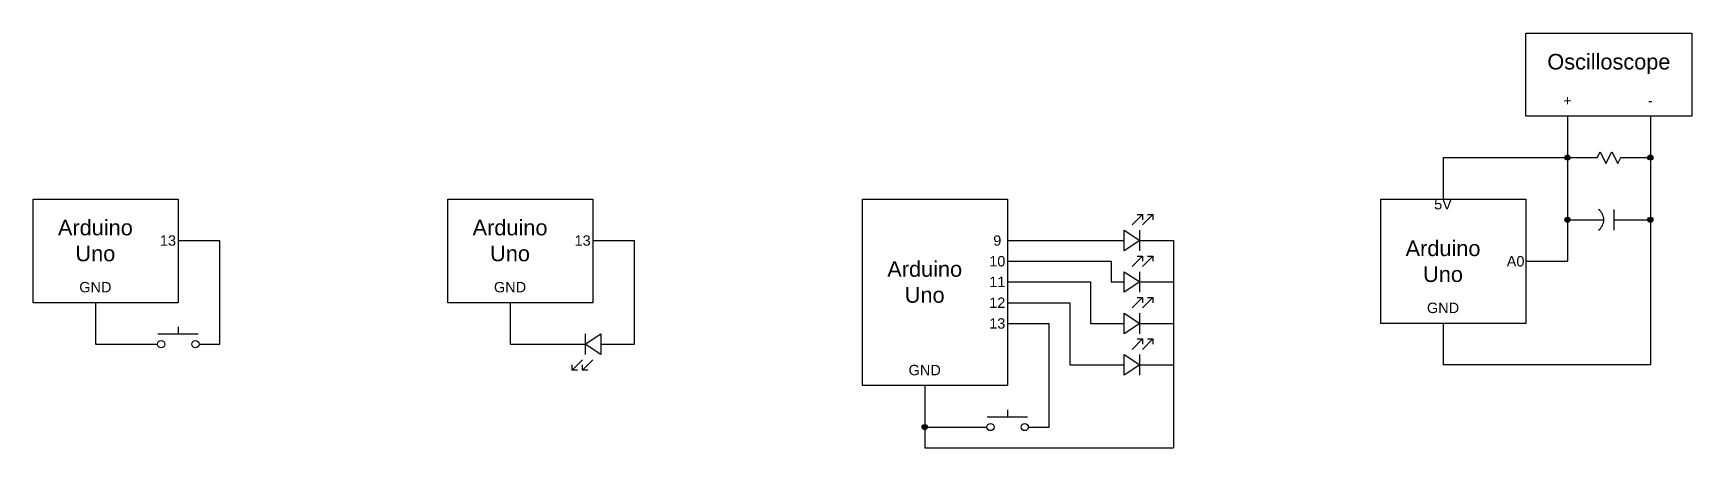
# Model space of a CAD drawing. Header units: millimetres. Extents: x 100 to 900, y 30 to 230.
import ezdxf
from ezdxf.enums import TextEntityAlignment as Align

# ---------------------------------------------------------------- set-up
doc = ezdxf.new("R2010")
doc.units = ezdxf.units.MM
doc.layers.add('SYMS', color=7, linetype='Continuous')
doc.styles.get("Standard").update_dxf_attribs({"font": 'arial.ttf'})
doc.styles.add('WD', font='romans.shx')

# ---------------------------------------------------------------- blocks, each defined once
blk = doc.blocks.new('HPB11')
for p, q in [((0, 0.156), (0, 0.094)), ((-0.185, 0.094), (0.18, 0.094))]:
    blk.add_line(p, q)
for centre in [(-0.155, 0), (0.155, 0)]:
    blk.add_circle(centre, 0.0322)
at = {"style": 'WD', "width": 0.7}
for tag, p in [('INST', (0, 0.826)), ('LOC', (0, 0.656)), ('DESC1', (0, 0.5)), ('DESC2', (0, 0.344)), ('XREF', (0, -0.219))]:
    blk.add_attdef(tag, text='', height=0.125, dxfattribs=at).set_placement(p, align=Align.CENTER)
at = {"style": 'WD'}
blk.add_attdef('TAG1', text='', height=0.125, dxfattribs=at).set_placement((0, 0.188), align=Align.CENTER)
for tag, p in [('X2LINK', (0, 0.219)), ('X8LINK', (0, 0))]:
    blk.add_attdef(tag, p, '', height=0.01, dxfattribs=at)
for tag, p, height, flags in [('FAMILY', (0.205, 0.152), 0.01, 9), ('X4TERM01', (-0.188, 0), 0.0125, 1), ('X1TERM02', (0.188, 0), 0.0125, 1), ('CONTACT', (0.205, 0.136), 0.01, 1)]:
    blk.add_attdef(tag, p, '', height=height, dxfattribs=dict(at, flags=flags))
at = {"linetype": 'Continuous', "style": 'WD', "flags": 9}
for tag, p in [('ASSYCODE', (0.23, 0.071)), ('MFG', (0.228, 0.089)), ('CAT', (0.23, 0.108))]:
    blk.add_attdef(tag, text='', height=0.01, dxfattribs=at).set_placement(p, align=Align.CENTER)
at = {"linetype": 'Continuous', "style": 'WD', "flags": 8}
blk.add_attdef('TERM01', text='', height=0.125, dxfattribs=at).set_placement((-0.25, -0.031), align=Align.TOP_RIGHT)
blk.add_attdef('TERM02', text='', height=0.125, dxfattribs=at).set_placement((0.25, -0.031), align=Align.TOP_LEFT)
blk = doc.blocks.new('HDI1R')
for p, q in [((-0.047, 0), (0.047, 0.062)), ((-0.047, 0.062), (-0.047, -0.062)), ((0.047, -0.062), (-0.047, 0)), ((0.047, 0.062), (0.047, -0.062))]:
    blk.add_line(p, q)
at = {"style": 'WD'}
for tag, width, p in [('INST', 0.7, (0, 0.888)), ('LOC', 0.7, (0, 0.719)), ('DESC1', 0.7, (0, 0.562)), ('DESC2', 0.7, (0, 0.406)), ('RATING1', 0.9, (0.006, 0.094))]:
    blk.add_attdef(tag, text='', height=0.125, dxfattribs=dict(at, width=width)).set_placement(p, align=Align.CENTER)
blk.add_attdef('TAG1', text='', height=0.125, dxfattribs=at).set_placement((0, 0.25), align=Align.CENTER)
for tag, p, height, flags in [('FAMILY', (0.205, 0.152), 0.01, 9), ('WDBLKNAM', (0.205, 0.133), 0.01, 9), ('X4TERM01', (-0.047, 0), 0.0125, 1), ('X1TERM02', (0.047, 0), 0.0125, 1)]:
    blk.add_attdef(tag, p, '', height=height, dxfattribs=dict(at, flags=flags))
at = {"linetype": 'Continuous', "style": 'WD', "flags": 9}
for tag, p in [('CAT', (0.23, 0.108)), ('ASSYCODE', (0.219, 0.062)), ('MFG', (0.228, 0.089))]:
    blk.add_attdef(tag, text='', height=0.01, dxfattribs=at).set_placement(p, align=Align.CENTER)
at = {"linetype": 'Continuous', "style": 'WD', "flags": 8}
blk.add_attdef('TERM01', text='', height=0.125, dxfattribs=at).set_placement((-0.125, -0.031), align=Align.TOP_RIGHT)
blk.add_attdef('TERM02', text='', height=0.125, dxfattribs=at).set_placement((0.109, -0.031), align=Align.TOP_LEFT)
at = {"style": 'WD', "width": 0.9}
blk.add_attdef('RATING2', text='', height=0.125, dxfattribs=at).set_placement((0.006, -0.188), align=Align.TOP_CENTER)
blk = doc.blocks.new('HRE1')
for p, q in [((-0.125, 0), (-0.094, 0.062)), ((-0.094, 0.062), (-0.031, -0.062)), ((-0.031, -0.062), (0.031, 0.062)), ((0.031, 0.062), (0.094, -0.062)), ((0.094, -0.062), (0.125, 0))]:
    blk.add_line(p, q)
at = {"style": 'WD'}
for tag, width, p in [('INST', 0.7, (0, 0.888)), ('LOC', 0.7, (0, 0.719)), ('DESC1', 0.7, (0, 0.562)), ('DESC2', 0.7, (0, 0.406)), ('RATING1', 0.9, (0.006, 0.094))]:
    blk.add_attdef(tag, text='', height=0.125, dxfattribs=dict(at, width=width)).set_placement(p, align=Align.CENTER)
blk.add_attdef('TAG1', text='', height=0.125, dxfattribs=at).set_placement((0, 0.25), align=Align.CENTER)
for tag, p, height, flags in [('X4TERM01', (-0.125, 0), 0.0125, 1), ('X1TERM02', (0.125, 0), 0.0125, 1), ('FAMILY', (0.205, 0.152), 0.01, 9)]:
    blk.add_attdef(tag, p, '', height=height, dxfattribs=dict(at, flags=flags))
at = {"linetype": 'Continuous', "style": 'WD', "flags": 9}
for tag, p in [('ASSYCODE', (0.219, 0.062)), ('MFG', (0.228, 0.089)), ('CAT', (0.23, 0.108))]:
    blk.add_attdef(tag, text='', height=0.01, dxfattribs=at).set_placement(p, align=Align.CENTER)
at = {"linetype": 'Continuous', "style": 'WD', "flags": 8}
blk.add_attdef('TERM01', text='', height=0.125, dxfattribs=at).set_placement((-0.219, -0.031), align=Align.TOP_RIGHT)
blk.add_attdef('TERM02', text='', height=0.125, dxfattribs=at).set_placement((0.219, -0.031), align=Align.TOP_LEFT)
at = {"style": 'WD', "width": 0.9}
blk.add_attdef('RATING2', text='', height=0.125, dxfattribs=at).set_placement((0.006, -0.188), align=Align.TOP_CENTER)
blk = doc.blocks.new('HCA1')
blk.add_line((-0.031, 0.062), (-0.031, -0.062))
blk.add_arc((0.109, 0), 0.0781, 126.8699, 233.1301)
at = {"style": 'WD'}
for tag, width, p in [('INST', 0.7, (0, 0.888)), ('LOC', 0.7, (0, 0.719)), ('DESC1', 0.7, (0, 0.562)), ('DESC2', 0.7, (0, 0.406)), ('RATING1', 0.9, (0.006, 0.094))]:
    blk.add_attdef(tag, text='', height=0.125, dxfattribs=dict(at, width=width)).set_placement(p, align=Align.CENTER)
blk.add_attdef('TAG1', text='', height=0.125, dxfattribs=at).set_placement((0, 0.25), align=Align.CENTER)
for tag, p, height, flags in [('FAMILY', (0.205, 0.152), 0.01, 9), ('X4TERM01', (-0.031, 0), 0.0125, 1), ('X1TERM02', (0.031, 0), 0.0125, 1)]:
    blk.add_attdef(tag, p, '', height=height, dxfattribs=dict(at, flags=flags))
at = {"linetype": 'Continuous', "style": 'WD', "flags": 9}
for tag, p in [('CAT', (0.23, 0.108)), ('ASSYCODE', (0.219, 0.062)), ('MFG', (0.228, 0.089))]:
    blk.add_attdef(tag, text='', height=0.01, dxfattribs=at).set_placement(p, align=Align.CENTER)
at = {"linetype": 'Continuous', "style": 'WD', "flags": 8}
blk.add_attdef('TERM01', text='', height=0.125, dxfattribs=at).set_placement((-0.094, -0.047), align=Align.TOP_RIGHT)
blk.add_attdef('TERM02', text='', height=0.125, dxfattribs=at).set_placement((0.094, -0.047), align=Align.TOP_LEFT)
at = {"style": 'WD', "width": 0.9}
blk.add_attdef('RATING2', text='', height=0.125, dxfattribs=at).set_placement((0.006, -0.203), align=Align.TOP_CENTER)
blk = doc.blocks.new('WDDOT')
for radius in [0.03, 0.0187, 0.00929]:
    blk.add_circle((0, 0), radius)

msp = doc.modelspace()

# ---------------------------------------------------------------- linework, layer by layer
for p, q in [((840, 190), (840, 170)), ((880, 190), (880, 170)), ((780, 170), (780, 150)), ((780, 170), (840, 170)), ((840, 170), (840, 120)), ((840, 170), (854.31, 170)), ((865.69, 170), (880, 170)), ((880, 170), (880, 70)), ((635, 142.5), (630, 137.5)), ((632.5, 142.5), (635, 142.5)), ((640, 142.5), (635, 137.5)), ((635, 142.5), (635, 140)), ((637.5, 142.5), (640, 142.5)), ((640, 142.5), (640, 140)), ((840, 140), (857.5, 140)), ((862.5, 140), (880, 140)), ((170, 130), (190, 130)), ((190, 80), (190, 130)), ((370, 130), (390, 130)), ((390, 80), (390, 130)), ((570, 130), (626.25, 130)), ((633.75, 130), (650, 130)), ((650, 130), (650, 30)), ((570, 120), (620, 120)), ((620, 120), (620, 110)), ((635, 122.5), (630, 117.5)), ((632.5, 122.5), (635, 122.5)), ((640, 122.5), (635, 117.5)), ((635, 122.5), (635, 120)), ((637.5, 122.5), (640, 122.5)), ((640, 122.5), (640, 120)), ((820, 120), (840, 120)), ((570, 110), (610, 110)), ((610, 110), (610, 90)), ((620, 110), (626.25, 110)), ((633.75, 110), (650, 110)), ((130, 100), (130, 80)), ((330, 100), (330, 80)), ((570, 100), (600, 100)), ((600, 100), (600, 70)), ((635, 102.5), (630, 97.5)), ((632.5, 102.5), (635, 102.5)), ((640, 102.5), (635, 97.5)), ((635, 102.5), (635, 100)), ((637.5, 102.5), (640, 102.5)), ((640, 102.5), (640, 100)), ((570, 90), (590, 90)), ((590, 40), (590, 90)), ((610, 90), (626.25, 90)), ((633.75, 90), (650, 90)), ((780, 90), (780, 70)), ((130, 80), (160, 80)), ((180, 80), (190, 80)), ((330, 80), (366.25, 80)), ((373.75, 80), (390, 80)), ((635, 82.5), (630, 77.5)), ((632.5, 82.5), (635, 82.5)), ((640, 82.5), (635, 77.5)), ((635, 82.5), (635, 80)), ((637.5, 82.5), (640, 82.5)), ((640, 82.5), (640, 80)), ((360, 67.5), (365, 72.5)), ((365, 67.5), (370, 72.5)), ((360, 67.5), (360, 70)), ((362.5, 67.5), (360, 67.5)), ((365, 67.5), (365, 70)), ((367.5, 67.5), (365, 67.5)), ((600, 70), (626.25, 70)), ((633.75, 70), (650, 70)), ((880, 70), (780, 70)), ((530, 60), (530, 40)), ((530, 40), (560, 40)), ((530, 40), (530, 30)), ((580, 40), (590, 40)), ((530, 30), (650, 30))]:
    msp.add_line(p, q)
for points in [[(820, 230), (900, 230), (900, 190), (820, 190)], [(100, 150), (170, 150), (170, 100), (100, 100)], [(300, 150), (370, 150), (370, 100), (300, 100)], [(500, 150), (570, 150), (570, 60), (500, 60)], [(750, 150), (820, 150), (820, 90), (750, 90)]]:
    msp.add_lwpolyline(points, close=True)

# ---------------------------------------------------------------- block references
at = {"layer": 'SYMS'}
for name, p, xscale, yscale, zscale in [('WDDOT', (840, 170), 41.66666666666509, 41.66666666666509, 41.66666666666509), ('HRE1', (860, 170), 45.52845528455554, 45.52845528455554, 45.52845528455554), ('WDDOT', (880, 170), 41.66666666666509, 41.66666666666509, 41.66666666666509), ('WDDOT', (840, 140), 41.66666666666509, 41.66666666666509, 41.66666666666509), ('WDDOT', (880, 140), 41.66666666666509, 41.66666666666509, 41.66666666666509), ('HPB11', (170, 80), 53.33333333333334, 53.33333333333334, 53.33333333333334), ('HDI1R', (370, 80), 80, 80, 80), ('HPB11', (570, 40), 53.33333333333334, 53.33333333333334, 53.33333333333334), ('WDDOT', (530, 40), 41.66666666666509, 41.66666666666509, 41.66666666666509)]:
    msp.add_blockref(name, p, dxfattribs=dict(at, xscale=xscale, yscale=yscale, zscale=zscale))
at = {"layer": 'SYMS', "xscale": 80, "yscale": 80, "zscale": 80, "rotation": 180}
for name, p in [('HCA1', (860, 140)), ('HDI1R', (630, 130)), ('HDI1R', (630, 110)), ('HDI1R', (630, 90)), ('HDI1R', (630, 70))]:
    msp.add_blockref(name, p, dxfattribs=at)

# ---------------------------------------------------------------- texts
at = {"attachment_point": 1}
for s, width, heights, insert, char_height in [('\\pxqc;Oscilloscope', 60, [10], (830, 220), 7.5), ('\\pxqc;+', 20, [10], (830, 200), 5), ('\\pxqc;-', 20, [10], (870, 200), 5), ('\\pxqc;5V', 20, [10], (770, 150), 5), ('\\pxqc;Arduino\\PUno', 40, [30], (110, 140), 7.5), ('\\pxqc;Arduino\\PUno', 40, [30], (310, 140), 7.5), ('\\pxqc;13', 10, [10], (160, 132.5), 5), ('\\pxqc;13', 10, [10], (360, 132.5), 5), ('\\pxqc;9', 10, [10], (560, 132.5), 5), ('\\pxqc;Arduino\\PUno', 40, [30], (760, 130), 7.5), ('\\pxqc;Arduino\\PUno', 40, [30], (510, 120), 7.5), ('\\pxqc;10', 10, [10], (560, 122.5), 5), ('\\pxqc;A0', 10, [10], (810, 122.5), 5), ('\\pxqc;11', 10, [10], (560, 112.5), 5), ('\\pxqc;GND', 20, [10], (120, 110), 5), ('\\pxqc;GND', 20, [10], (320, 110), 5), ('\\pxqc;12', 10, [10], (560, 102.5), 5), ('\\pxqc;GND', 20, [10], (770, 100), 5), ('\\pxqc;13', 10, [10], (560, 92.5), 5), ('\\pxqc;GND', 20, [10], (520, 70), 5)]:
    msp.add_mtext_dynamic_manual_height_columns(s, width=width, gutter_width=12.5, heights=heights, dxfattribs=dict(at, insert=insert, char_height=char_height))

doc.saveas('drawing.dxf')
